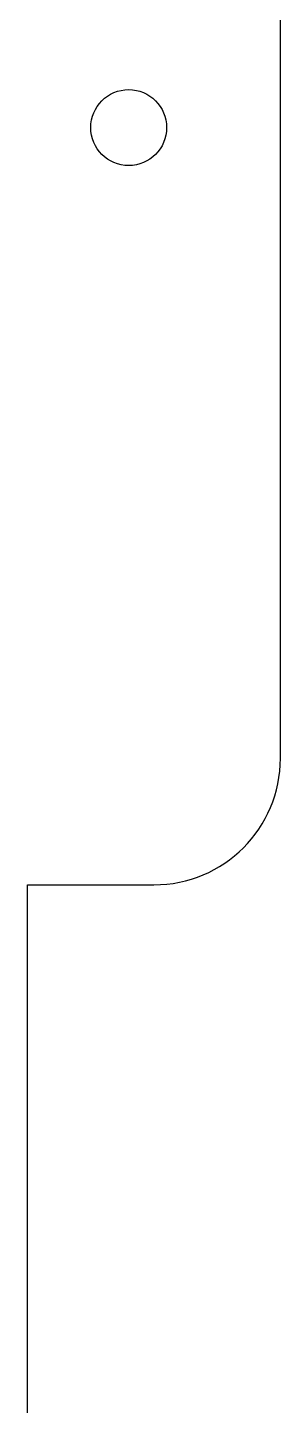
# Model space of a CAD drawing. Extents: x -395 to -66, y -1367 to -1153.
# Drawn here: x -75.5 to -65.5, y -1310.9 to -1256.4 of the extents above; entities that cross this region are included whole.
import ezdxf

# ---------------------------------------------------------------- set-up
doc = ezdxf.new("R2010")
doc.units = 0
doc.layers.add('FAB_3$PI_PROJECTOR$PANEL-P', color=216, linetype='CONTINUOUS')

msp = doc.modelspace()

# ---------------------------------------------------------------- linework, layer by layer
at = {"layer": 'FAB_3$PI_PROJECTOR$PANEL-P'}
for p, q in [((-65.504, -1285.28), (-65.504, -1235.427)), ((-75.504, -1367.186), (-75.504, -1290.28)), ((-75.504, -1367.186), (-75.504, -1290.28)), ((-75.504, -1290.28), (-70.504, -1290.28))]:
    msp.add_line(p, q, dxfattribs=at)
msp.add_circle((-71.504, -1260.354), 1.5, dxfattribs=at)
msp.add_arc((-70.504, -1285.28), 5, 270, 360, dxfattribs=at)

doc.saveas('drawing.dxf')
